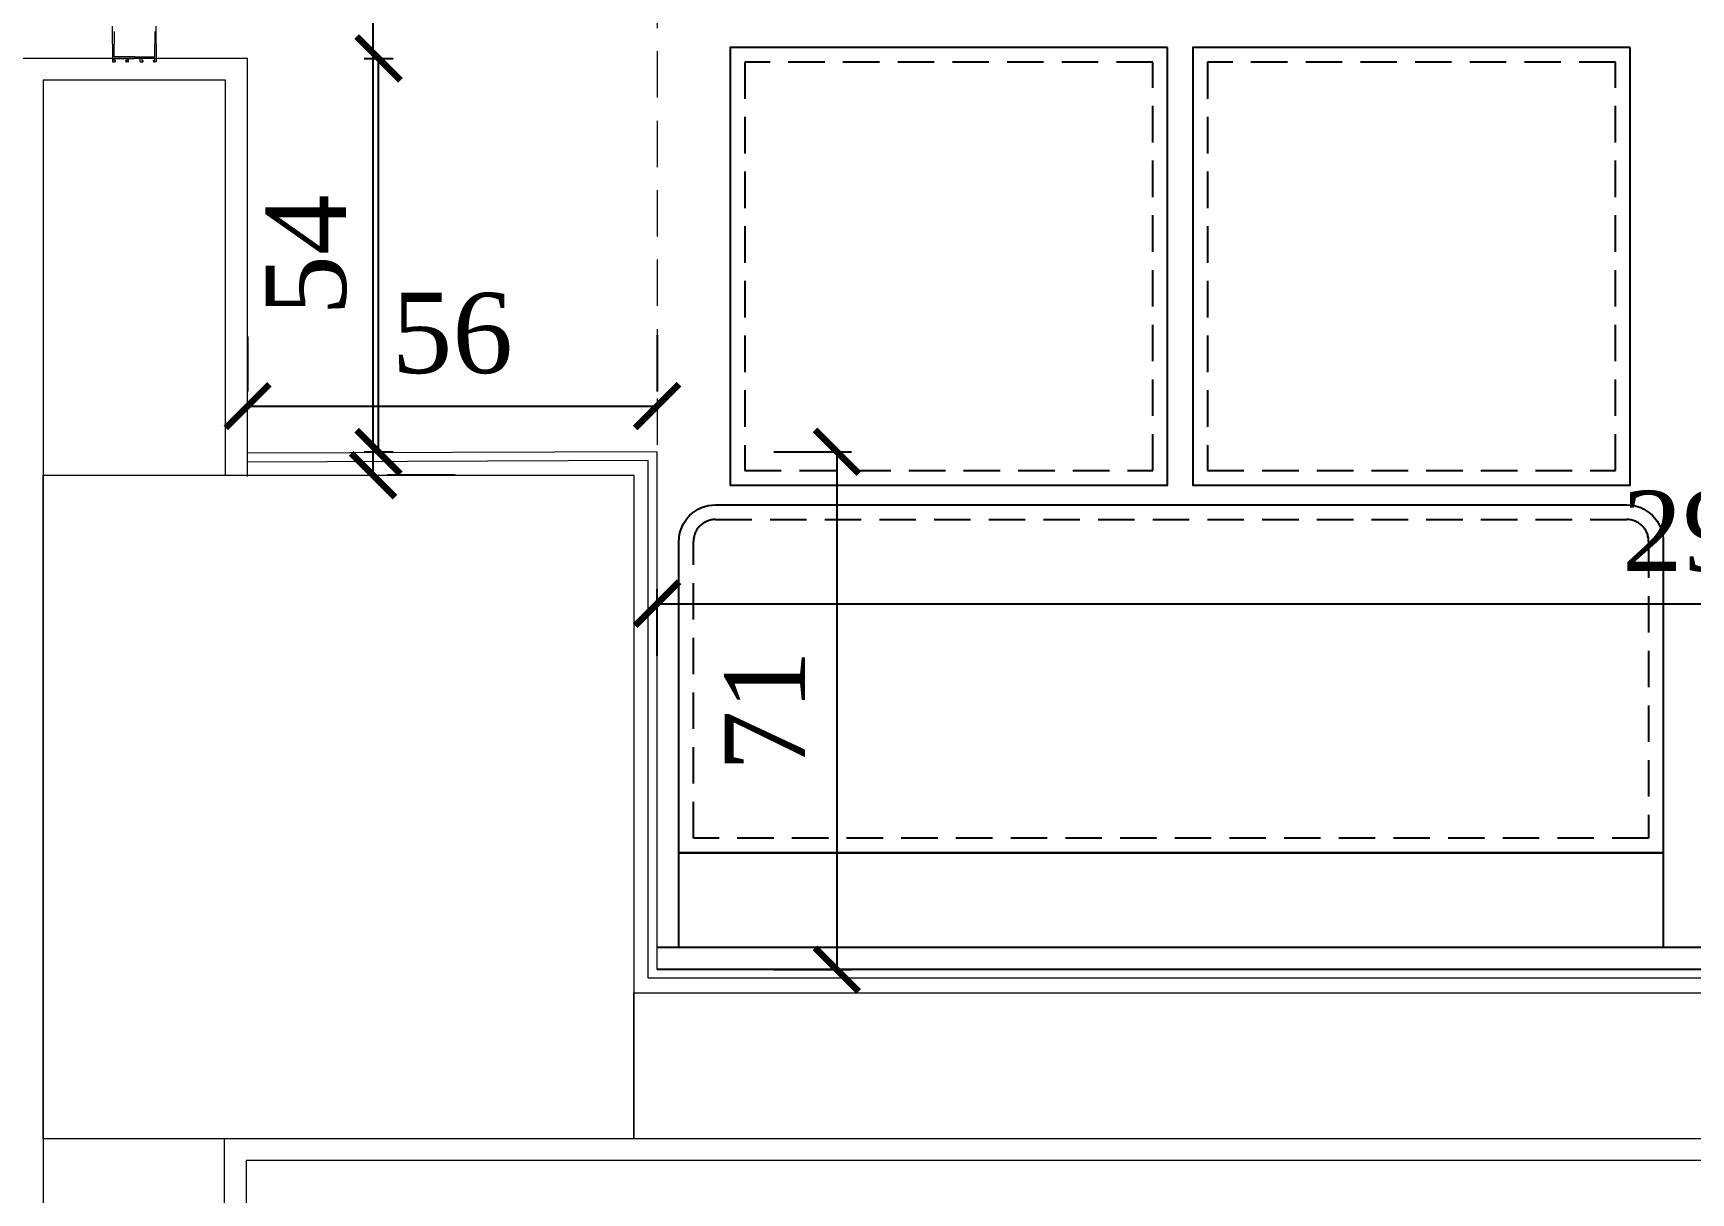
# Model space of a CAD drawing. Header units: millimetres. Extents: x 106699 to 122058, y 158555 to 162844.
# Drawn here: x 112380.8 to 112608.2, y 161692 to 161851 of the extents above; entities that cross this region are included whole.
import ezdxf

# ---------------------------------------------------------------- set-up
doc = ezdxf.new("R2010")
doc.units = ezdxf.units.MM
doc.linetypes.add('1+1 TİP C$0$1+1 TİP C$0$A BLOK 2+1 TİP A$0$A BLOK 2+1 TİP A$0$A Blok TİP-6 (2+1)$0$HIDDEN', pattern=[9.525, 6.35, -3.175])
doc.linetypes.add('300_Z4_FCD_F03$0$GESTRICHELT', pattern=[0.75, 0.5, -0.25])
doc.layers.add('300_Z4_STR_F03$0$AUDIT_D_220920114151-103', color=251, linetype='Continuous', lineweight=5)
doc.layers.add('no3_kutu profil gorunus', color=8, linetype='Continuous', lineweight=0)
doc.layers.add('S2000-002 Çizgi', color=7, linetype='Continuous')
doc.styles.add('ROMANSTW', font='georgia.ttf')
doc.dimstyles.new('M1', dxfattribs={"dimtxt": 11, "dimasz": 6, "dimexe": 2, "dimexo": 16, "dimgap": 3, "dimtad": 1, "dimdec": 0, "dimzin": 12, "dimdsep": 46, "dimtxsty": 'ROMANSTW', "dimblk": 'ARCHTICK', "dimcen": 0.09, "dimclrd": 251, "dimclre": 251, "dimclrt": 1, "dimadec": 0, "dimazin": 0, "dimtfac": 1, "dimtdec": 0, "dimtix": 1, "dimtmove": 0, "dimatfit": 3, "dimldrblk": 'ARCHTICK', "dimfxl": 1, "dimtolj": 1, "dimtzin": 0, "dimarcsym": 0})

# ---------------------------------------------------------------- blocks, each defined once
blk = doc.blocks.new('_ArchTick')
at = {"color": 0, "linetype": 'ByBlock', "const_width": 0.15}
blk.add_lwpolyline([(-0.5, -0.5), (0.5, 0.5)], dxfattribs=at)
blk = doc.blocks.new('*D451')
at = {"layer": 'Defpoints', "color": 0, "transparency": 16777216}
for p in [(947.05, 607.02), (890.89, 600.54), (947.05, 600.75)]:
    blk.add_point(p, dxfattribs=at)
at = {"layer": 'S2000-002 Çizgi', "color": 251, "lineweight": -2, "transparency": 16777216}
for p, q in [((890.89, 616.54), (890.89, 609.02)), ((947.05, 616.75), (947.05, 609.02)), ((890.89, 607.02), (947.05, 607.02))]:
    blk.add_line(p, q, dxfattribs=at)
at = {"layer": 'S2000-002 Çizgi', "color": 251, "lineweight": -2, "transparency": 16777216, "xscale": 6, "yscale": 6, "zscale": 6, "rotation": 180}
blk.add_blockref('_ArchTick', (890.89, 607.02), dxfattribs=at)
at = {"layer": 'S2000-002 Çizgi', "color": 251, "lineweight": -2, "transparency": 16777216, "xscale": 6, "yscale": 6, "zscale": 6}
blk.add_blockref('_ArchTick', (947.05, 607.02), dxfattribs=at)
at = {"layer": 'S2000-002 Çizgi', "color": 1, "true_color": 0xff0000, "transparency": 16777216, "insert": (918.97, 616.97), "char_height": 11, "attachment_point": 5, "style": 'ROMANSTW'}
blk.add_mtext('\\A1;56', dxfattribs=at)
blk = doc.blocks.new('*D452')
at = {"layer": 'Defpoints', "color": 0, "transparency": 16777216}
for p in [(1236.65, 579.91), (947.05, 556.77), (1236.65, 554.49)]:
    blk.add_point(p, dxfattribs=at)
at = {"layer": 'S2000-002 Çizgi', "color": 251, "lineweight": -2, "transparency": 16777216}
for p, q in [((947.05, 572.77), (947.05, 581.91)), ((947.05, 579.91), (1236.65, 579.91)), ((1236.65, 570.49), (1236.65, 581.91))]:
    blk.add_line(p, q, dxfattribs=at)
at = {"layer": 'S2000-002 Çizgi', "color": 251, "lineweight": -2, "transparency": 16777216, "xscale": 6, "yscale": 6, "zscale": 6, "rotation": 180}
blk.add_blockref('_ArchTick', (947.05, 579.91), dxfattribs=at)
at = {"layer": 'S2000-002 Çizgi', "color": 251, "lineweight": -2, "transparency": 16777216, "xscale": 6, "yscale": 6, "zscale": 6}
blk.add_blockref('_ArchTick', (1236.65, 579.91), dxfattribs=at)
at = {"layer": 'S2000-002 Çizgi', "color": 1, "true_color": 0xff0000, "transparency": 16777216, "insert": (1091.85, 589.83), "char_height": 11, "attachment_point": 5, "style": 'ROMANSTW'}
blk.add_mtext('\\A1;290', dxfattribs=at)
blk = doc.blocks.new('*D463')
at = {"layer": 'Defpoints', "color": 0, "transparency": 16777216}
for p in [(903.35, 745.26), (908.1, 745.26), (903.35, 597.54)]:
    blk.add_point(p, dxfattribs=at)
at = {"layer": 'S2000-002 Çizgi', "color": 251, "lineweight": -2, "transparency": 16777216}
for p, q in [((908.1, 597.54), (908.1, 745.26)), ((919.35, 745.26), (910.1, 745.26)), ((919.35, 597.54), (910.1, 597.54))]:
    blk.add_line(p, q, dxfattribs=at)
at = {"layer": 'S2000-002 Çizgi', "color": 251, "lineweight": -2, "transparency": 16777216, "xscale": 6, "yscale": 6, "zscale": 6}
for p, rotation in [((908.1, 745.26), 90), ((908.1, 597.54), 270)]:
    blk.add_blockref('_ArchTick', p, dxfattribs=dict(at, rotation=rotation))
at = {"layer": 'S2000-002 Çizgi', "color": 1, "true_color": 0xff0000, "transparency": 16777216, "insert": (898.14, 671.4), "char_height": 11, "attachment_point": 5, "rotation": 90, "style": 'ROMANSTW'}
blk.add_mtext('\\A1;148', dxfattribs=at)
blk = doc.blocks.new('*D464')
at = {"layer": 'Defpoints', "color": 0, "transparency": 16777216}
for p in [(947.05, 600.75), (947.05, 529.74), (971.71, 529.74)]:
    blk.add_point(p, dxfattribs=at)
at = {"layer": 'S2000-002 Çizgi', "color": 251, "lineweight": -2, "transparency": 16777216}
for p, q in [((963.05, 600.75), (973.71, 600.75)), ((971.71, 600.75), (971.71, 529.74)), ((963.05, 529.74), (973.71, 529.74))]:
    blk.add_line(p, q, dxfattribs=at)
at = {"layer": 'S2000-002 Çizgi', "color": 251, "lineweight": -2, "transparency": 16777216, "xscale": 6, "yscale": 6, "zscale": 6}
for p, rotation in [((971.71, 600.75), 90), ((971.71, 529.74), 270)]:
    blk.add_blockref('_ArchTick', p, dxfattribs=dict(at, rotation=rotation))
at = {"layer": 'S2000-002 Çizgi', "color": 1, "true_color": 0xff0000, "transparency": 16777216, "insert": (961.82, 565.25), "char_height": 11, "attachment_point": 5, "rotation": 90, "style": 'ROMANSTW'}
blk.add_mtext('\\A1;71', dxfattribs=at)
blk = doc.blocks.new('*D465')
at = {"layer": 'Defpoints', "color": 0, "transparency": 16777216}
for p in [(890.89, 654.7), (908.85, 654.7), (890.89, 600.73)]:
    blk.add_point(p, dxfattribs=at)
at = {"layer": 'S2000-002 Çizgi', "color": 251, "lineweight": -2, "transparency": 16777216}
for p, q in [((906.89, 654.7), (910.85, 654.7)), ((908.85, 600.73), (908.85, 654.7)), ((906.89, 600.73), (910.85, 600.73))]:
    blk.add_line(p, q, dxfattribs=at)
at = {"layer": 'S2000-002 Çizgi', "color": 251, "lineweight": -2, "transparency": 16777216, "xscale": 6, "yscale": 6, "zscale": 6}
for p, rotation in [((908.85, 654.7), 90), ((908.85, 600.73), 270)]:
    blk.add_blockref('_ArchTick', p, dxfattribs=dict(at, rotation=rotation))
at = {"layer": 'S2000-002 Çizgi', "color": 1, "true_color": 0xff0000, "transparency": 16777216, "insert": (898.95, 627.72), "char_height": 11, "attachment_point": 5, "rotation": 90, "style": 'ROMANSTW'}
blk.add_mtext('\\A1;54', dxfattribs=at)
blk = doc.blocks.new('A$Cda6c0cda')
for p, q in [((349.8, 3.45), (60.2, 3.45)), ((349.8, 0.45), (60.2, 0.45))]:
    blk.add_line(p, q)
at = {"color": 4, "elevation": -0.56}
for points in [[(130.2, 126.88), (70.24, 126.88), (70.24, 66.88), (130.2, 66.88)], [(193.66, 126.88), (133.7, 126.88), (133.7, 66.88), (193.66, 66.88)]]:
    blk.add_lwpolyline(points, close=True, dxfattribs=at)
at = {"color": 4}
blk.add_lwpolyline([(198.2, 59.17), (198.2, 16.45), (63.2, 16.45), (63.2, 59.17, -0.414214), (68.2, 64.17), (193.2, 64.17, -0.414214)], format="xyb", close=True, dxfattribs=at)
blk.add_lwpolyline([(198.2, 16.45), (198.2, 3.45), (63.2, 3.45), (63.2, 16.45), (198.2, 16.45)], dxfattribs=at)
at = {"layer": 'no3_kutu profil gorunus', "linetype": '1+1 TİP C$0$1+1 TİP C$0$A BLOK 2+1 TİP A$0$A BLOK 2+1 TİP A$0$A Blok TİP-6 (2+1)$0$HIDDEN'}
blk.add_lwpolyline([(558.2, 6.45), (558.2, 193.05), (60.2, 193.05), (60.2, 71.46)], dxfattribs=at)
at = {"layer": 'S2000-002 Çizgi', "color": 8, "linetype": '300_Z4_FCD_F03$0$GESTRICHELT', "ltscale": 10, "true_color": 0x7a7a7a, "elevation": -0.56}
for points in [[(128.2, 124.88), (72.24, 124.88), (72.24, 68.88), (128.2, 68.88)], [(191.66, 124.88), (135.7, 124.88), (135.7, 68.88), (191.66, 68.88)]]:
    blk.add_lwpolyline(points, close=True, dxfattribs=at)
at = {"layer": 'S2000-002 Çizgi', "color": 8, "linetype": '300_Z4_FCD_F03$0$GESTRICHELT', "ltscale": 10, "true_color": 0x7a7a7a}
blk.add_lwpolyline([(196.2, 59.17), (196.2, 18.45), (65.2, 18.45), (65.2, 59.17, -0.414214), (68.2, 62.17), (193.2, 62.17, -0.414214)], format="xyb", close=True, dxfattribs=at)
blk = doc.blocks.new('A$Ce99efe13')
at = {"layer": '300_Z4_STR_F03$0$AUDIT_D_220920114151-103', "color": 251, "lineweight": 9, "true_color": 0x5c5c5c}
for p, q in [((370.52, 353.58), (370.52, 356.03)), ((370.72, 355.33), (370.72, 353.58)), ((376.32, 355.33), (376.32, 353.58)), ((376.52, 353.58), (376.52, 356.03)), ((370.52, 353.58), (370.52, 351.13)), ((370.72, 351.83), (370.72, 353.58)), ((376.32, 351.83), (376.32, 353.58)), ((376.52, 353.58), (376.52, 351.13)), ((370.52, 351.13), (370.82, 351.13)), ((373.52, 351.83), (370.72, 351.83)), ((370.72, 351.63), (372.52, 351.63)), ((370.72, 351.33), (370.72, 351.63)), ((370.92, 351.33), (370.72, 351.33)), ((370.92, 351.23), (370.92, 351.33)), ((372.32, 351.23), (372.32, 351.33)), ((372.52, 351.33), (372.32, 351.33)), ((372.72, 351.13), (372.42, 351.13)), ((372.52, 351.63), (372.52, 351.33)), ((372.72, 351.63), (373.49, 351.63)), ((372.72, 351.13), (372.72, 351.63)), ((373.49, 351.63), (373.52, 351.66)), ((373.52, 351.83), (376.32, 351.83)), ((373.55, 351.63), (373.52, 351.66)), ((374.32, 351.63), (373.55, 351.63)), ((374.32, 351.13), (374.32, 351.63)), ((374.32, 351.13), (374.62, 351.13)), ((376.32, 351.63), (374.52, 351.63)), ((374.52, 351.63), (374.52, 351.33)), ((374.52, 351.33), (374.72, 351.33)), ((374.72, 351.23), (374.72, 351.33)), ((376.12, 351.33), (376.32, 351.33)), ((376.12, 351.23), (376.12, 351.33)), ((376.52, 351.13), (376.22, 351.13)), ((376.32, 351.33), (376.32, 351.63))]:
    blk.add_line(p, q, dxfattribs=at)
for points in [[(389.03, 294.26), (389.03, 301.04), (389.03, 351.63), (358, 351.63), (358, 301.04)], [(389.03, 294.46), (389.03, 351.63), (358, 351.63), (358, 301.05), (358, 0), (389, 0), (388.88, 200.46)], [(386.03, 294.46), (386.03, 348.63), (361, 348.63), (361, 301.05), (361, 3), (386, 3), (385.88, 203.46)], [(734.8, 291.66), (734.8, 226.66), (445.2, 226.66), (445.2, 297.68), (389.02, 297.46)], [(736, 290.46), (736, 290.46), (736, 225.46), (444, 225.46), (444, 296.47), (389.03, 296.26)], [(2021, 291.46), (2043, 291.46), (2043, 200.46), (388.88, 200.46)], [(749, 203.46), (442, 203.46), (442, 223.46), (745, 223.46), (745, 203.46)]]:
    blk.add_lwpolyline(points, dxfattribs=at)
blk.add_lwpolyline([(361, 294.46), (442, 294.46), (442, 203.46), (361, 203.46)], close=True, dxfattribs=at)
for centre, start, end in [((370.82, 351.23), 270, 360), ((372.42, 351.23), 180, 270), ((374.62, 351.23), 270, 360), ((376.22, 351.23), 180, 270)]:
    blk.add_arc(centre, 0.1, start, end, dxfattribs=at)
at = {"layer": 'S2000-002 Çizgi'}
blk.add_blockref('A$Cda6c0cda', (385, 226.22), dxfattribs=at)
for base, p1, p2, picture, middle in [((406.25, 442.18), (401.5, 294.46), (401.5, 442.18), '*D463', (396.29, 368.32)), ((406.99, 351.63), (389.03, 297.65), (389.03, 351.63), '*D465', (397.1, 324.64)), ((469.86, 226.66), (445.2, 297.68), (445.2, 226.66), '*D464', (459.96, 262.17))]:
    dim = blk.add_linear_dim(base=base, p1=p1, p2=p2, angle=90, dimstyle='M1', dxfattribs=at)
    dim.commit()
    dim.dimension.update_dxf_attribs({"geometry": picture, "text_midpoint": middle, "insert": (-501.85, -303.08)})
for base, p1, p2, picture, middle in [((445.2, 303.94), (389.03, 297.46), (445.2, 297.68), '*D451', (417.12, 313.89)), ((734.8, 276.84), (445.2, 253.7), (734.8, 251.41), '*D452', (590, 286.75))]:
    dim = blk.add_linear_dim(base=base, p1=p1, p2=p2, dimstyle='M1', dxfattribs=at)
    dim.commit()
    dim.dimension.update_dxf_attribs({"geometry": picture, "text_midpoint": middle, "insert": (-501.85, -303.08)})

msp = doc.modelspace()

# ---------------------------------------------------------------- block references
at = {"layer": 'S2000-002 Çizgi'}
msp.add_blockref('A$Ce99efe13', (112021.19, 161495.93), dxfattribs=at)

doc.saveas('drawing.dxf')
